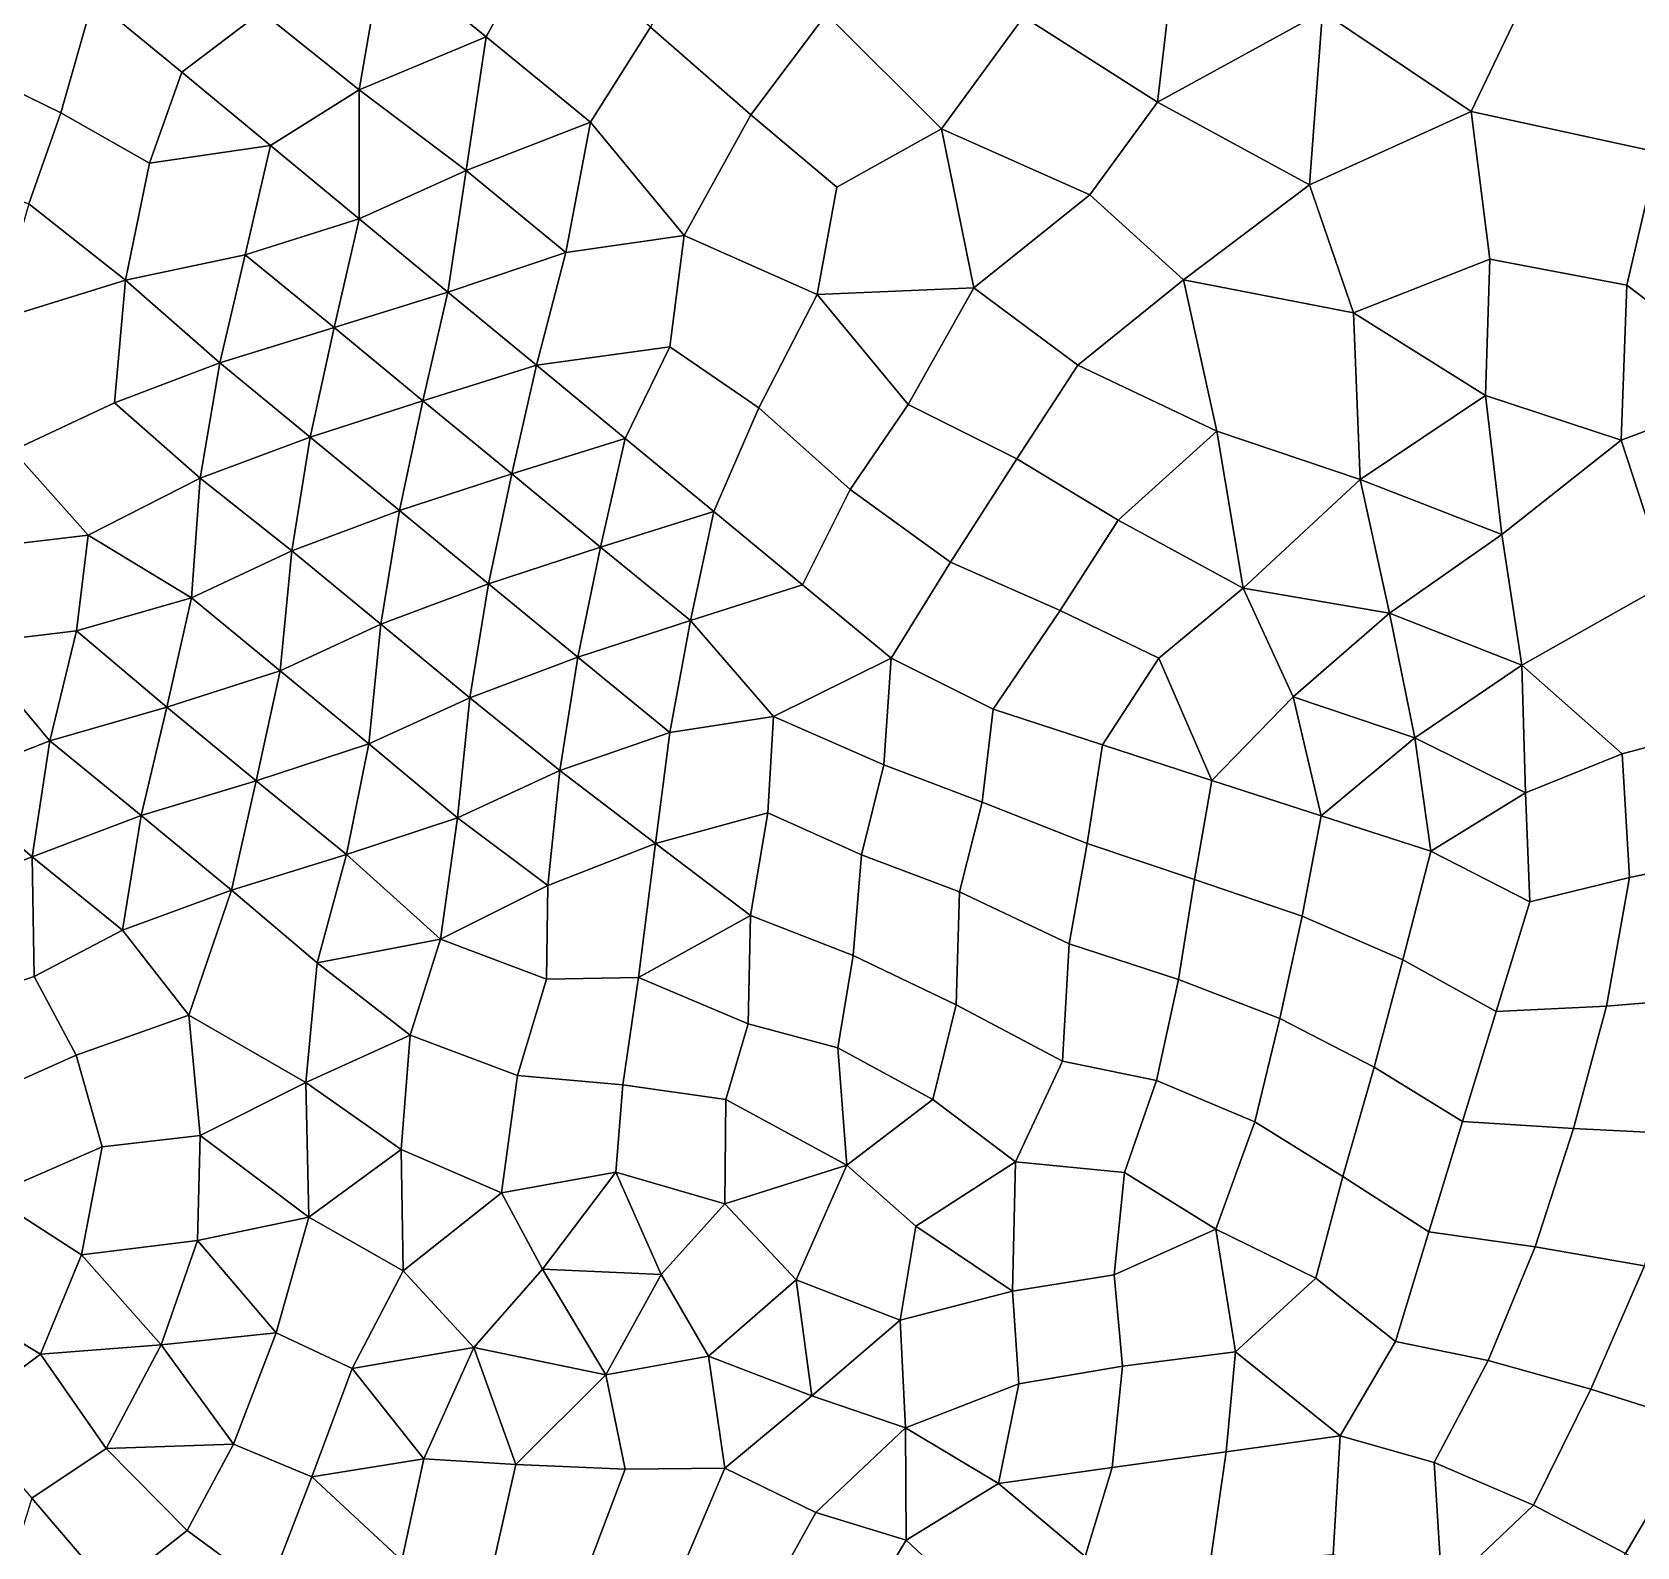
# Model space of a CAD drawing. Extents: x 391089 to 406232, y 6461839 to 6471033.
# Drawn here: x 402614.5 to 402670.4, y 6469663.7 to 6469716.5 of the extents above; entities that cross this region are included whole.
import ezdxf

# ---------------------------------------------------------------- set-up
doc = ezdxf.new("R2010")
doc.units = 0
doc.layers.add('MESH_ELEMS', color=18, linetype='CONTINUOUS')
doc.layers.add('MESH_NODES', color=18, linetype='CONTINUOUS')

msp = doc.modelspace()

# ---------------------------------------------------------------- linework, layer by layer
at = {"layer": 'MESH_ELEMS', "color": 178}
for points in [[(402632.268, 6469719.94, 1.115), (402628.305, 6469722.95, 1.099), (402626.725, 6469719.27, 1.154), (402630.326, 6469716.34, 1.158)], [(402667.417, 6469719.55, 1.252), (402661.732, 6469721.96, 1.209), (402659.459, 6469717.21, 1.238), (402664.643, 6469713.74, 1.27)], [(402642.178, 6469717.13, 1.235), (402638.085, 6469720.52, 1.146), (402636.045, 6469716.68, 1.171), (402639.546, 6469713.63, 1.241)], [(402642.178, 6469717.13, 1.235), (402646.191, 6469713.14, 1.341), (402649.042, 6469717.04, 1.293), (402644.699, 6469720.65, 1.223)], [(402636.045, 6469716.68, 1.171), (402632.268, 6469719.94, 1.115), (402630.326, 6469716.34, 1.158), (402633.953, 6469713.37, 1.181)], [(402654.446, 6469720.33, 1.242), (402649.042, 6469717.04, 1.293), (402653.715, 6469714.07, 1.284), (402654.446, 6469720.33, 1.242)], [(402653.715, 6469714.07, 1.284), (402659.459, 6469717.21, 1.238), (402654.446, 6469720.33, 1.242), (402653.715, 6469714.07, 1.284)], [(402619.719, 6469715.11, 1.216), (402622.494, 6469717.21, 1.198), (402619.4, 6469719.76, 1.184), (402616.63, 6469717.66, 1.172)], [(402671.146, 6469712.33, 1.282), (402673.548, 6469717.16, 1.249), (402667.417, 6469719.55, 1.252), (402664.643, 6469713.74, 1.27)], [(402612.129, 6469715.34, 1.125), (402615.507, 6469713.7, 1.214), (402616.63, 6469717.66, 1.172), (402613.013, 6469719.04, 1.148)], [(402626.725, 6469719.27, 1.154), (402622.494, 6469717.21, 1.198), (402625.894, 6469714.5, 1.224), (402626.725, 6469719.27, 1.154)], [(402626.725, 6469719.27, 1.154), (402625.894, 6469714.5, 1.224), (402630.326, 6469716.34, 1.158), (402626.725, 6469719.27, 1.154)], [(402619.719, 6469715.11, 1.216), (402616.63, 6469717.66, 1.172), (402615.507, 6469713.7, 1.214), (402618.592, 6469711.94, 1.297)], [(402622.809, 6469712.56, 1.269), (402625.894, 6469714.5, 1.224), (402622.494, 6469717.21, 1.198), (402619.719, 6469715.11, 1.216)], [(402642.541, 6469711.1, 1.287), (402646.191, 6469713.14, 1.341), (402642.178, 6469717.13, 1.235), (402639.546, 6469713.63, 1.241)], [(402653.715, 6469714.07, 1.284), (402659.005, 6469711.19, 1.253), (402659.459, 6469717.21, 1.238), (402653.715, 6469714.07, 1.284)], [(402659.459, 6469717.21, 1.238), (402659.005, 6469711.19, 1.253), (402664.643, 6469713.74, 1.27), (402659.459, 6469717.21, 1.238)], [(402633.953, 6469713.37, 1.181), (402637.219, 6469709.42, 1.232), (402639.546, 6469713.63, 1.241), (402636.045, 6469716.68, 1.171)], [(402651.354, 6469710.84, 1.297), (402653.715, 6469714.07, 1.284), (402649.042, 6469717.04, 1.293), (402646.191, 6469713.14, 1.341)], [(402630.326, 6469716.34, 1.158), (402625.894, 6469714.5, 1.224), (402629.628, 6469711.69, 1.222), (402630.326, 6469716.34, 1.158)], [(402630.326, 6469716.34, 1.158), (402629.628, 6469711.69, 1.222), (402633.953, 6469713.37, 1.181), (402630.326, 6469716.34, 1.158)], [(402615.507, 6469713.7, 1.214), (402612.129, 6469715.34, 1.125), (402611.171, 6469711.69, 1.119), (402614.385, 6469710.52, 1.237)], [(402619.719, 6469715.11, 1.216), (402618.592, 6469711.94, 1.297), (402622.809, 6469712.56, 1.269), (402619.719, 6469715.11, 1.216)], [(402625.894, 6469714.5, 1.224), (402622.809, 6469712.56, 1.269), (402625.898, 6469710, 1.267), (402625.894, 6469714.5, 1.224)], [(402625.894, 6469714.5, 1.224), (402625.898, 6469710, 1.267), (402629.628, 6469711.69, 1.222), (402625.894, 6469714.5, 1.224)], [(402614.385, 6469710.52, 1.237), (402617.753, 6469707.86, 1.384), (402618.592, 6469711.94, 1.297), (402615.507, 6469713.7, 1.214)], [(402654.611, 6469707.87, 1.257), (402659.005, 6469711.19, 1.253), (402653.715, 6469714.07, 1.284), (402651.354, 6469710.84, 1.297)], [(402659.005, 6469711.19, 1.253), (402660.544, 6469706.73, 1.225), (402665.287, 6469708.6, 1.246), (402664.643, 6469713.74, 1.27)], [(402665.287, 6469708.6, 1.246), (402670.06, 6469707.69, 1.285), (402671.146, 6469712.33, 1.282), (402664.643, 6469713.74, 1.27)], [(402633.103, 6469708.83, 1.214), (402633.953, 6469713.37, 1.181), (402629.628, 6469711.69, 1.222), (402633.103, 6469708.83, 1.214)], [(402633.953, 6469713.37, 1.181), (402633.103, 6469708.83, 1.214), (402637.219, 6469709.42, 1.232), (402633.953, 6469713.37, 1.181)], [(402637.219, 6469709.42, 1.232), (402641.851, 6469707.36, 1.246), (402642.541, 6469711.1, 1.287), (402639.546, 6469713.63, 1.241)], [(402647.307, 6469707.6, 1.264), (402646.191, 6469713.14, 1.341), (402642.541, 6469711.1, 1.287), (402641.851, 6469707.36, 1.246)], [(402651.354, 6469710.84, 1.297), (402646.191, 6469713.14, 1.341), (402647.307, 6469707.6, 1.264), (402651.354, 6469710.84, 1.297)], [(402621.931, 6469708.75, 1.31), (402622.809, 6469712.56, 1.269), (402618.592, 6469711.94, 1.297), (402617.753, 6469707.86, 1.384)], [(402622.809, 6469712.56, 1.269), (402621.931, 6469708.75, 1.31), (402625.898, 6469710, 1.267), (402622.809, 6469712.56, 1.269)], [(402676.573, 6469709.16, 1.285), (402671.146, 6469712.33, 1.282), (402670.06, 6469707.69, 1.285), (402674.77, 6469704.12, 1.319)], [(402628.988, 6469707.45, 1.255), (402629.628, 6469711.69, 1.222), (402625.898, 6469710, 1.267), (402628.988, 6469707.45, 1.255)], [(402629.628, 6469711.69, 1.222), (402628.988, 6469707.45, 1.255), (402633.103, 6469708.83, 1.214), (402629.628, 6469711.69, 1.222)], [(402660.544, 6469706.73, 1.225), (402659.005, 6469711.19, 1.253), (402654.611, 6469707.87, 1.257), (402660.544, 6469706.73, 1.225)], [(402613.213, 6469706.46, 1.172), (402617.753, 6469707.86, 1.384), (402614.385, 6469710.52, 1.237), (402613.213, 6469706.46, 1.172)], [(402650.936, 6469704.9, 1.22), (402654.611, 6469707.87, 1.257), (402651.354, 6469710.84, 1.297), (402647.307, 6469707.6, 1.264)], [(402625.028, 6469706.21, 1.286), (402625.898, 6469710, 1.267), (402621.931, 6469708.75, 1.31), (402625.028, 6469706.21, 1.286)], [(402625.898, 6469710, 1.267), (402625.028, 6469706.21, 1.286), (402628.988, 6469707.45, 1.255), (402625.898, 6469710, 1.267)], [(402636.725, 6469705.54, 1.214), (402637.219, 6469709.42, 1.232), (402633.103, 6469708.83, 1.214), (402632.077, 6469704.9, 1.237)], [(402641.851, 6469707.36, 1.246), (402637.219, 6469709.42, 1.232), (402636.725, 6469705.54, 1.214), (402639.816, 6469703.41, 1.209)], [(402621.931, 6469708.75, 1.31), (402617.753, 6469707.86, 1.384), (402621.044, 6469704.98, 1.242), (402621.931, 6469708.75, 1.31)], [(402621.044, 6469704.98, 1.242), (402625.028, 6469706.21, 1.286), (402621.931, 6469708.75, 1.31), (402621.044, 6469704.98, 1.242)], [(402632.077, 6469704.9, 1.237), (402633.103, 6469708.83, 1.214), (402628.988, 6469707.45, 1.255), (402632.077, 6469704.9, 1.237)], [(402660.544, 6469706.73, 1.225), (402665.142, 6469703.85, 1.209), (402665.287, 6469708.6, 1.246), (402660.544, 6469706.73, 1.225)], [(402670.06, 6469707.69, 1.285), (402665.287, 6469708.6, 1.246), (402665.142, 6469703.85, 1.209), (402669.869, 6469702.29, 1.255)], [(402617.374, 6469703.59, 1.056), (402617.753, 6469707.86, 1.384), (402613.213, 6469706.46, 1.172), (402613.833, 6469701.93, 1.074)], [(402617.753, 6469707.86, 1.384), (402617.374, 6469703.59, 1.056), (402621.044, 6469704.98, 1.242), (402617.753, 6469707.86, 1.384)], [(402641.851, 6469707.36, 1.246), (402645.019, 6469703.53, 1.203), (402647.307, 6469707.6, 1.264), (402641.851, 6469707.36, 1.246)], [(402647.307, 6469707.6, 1.264), (402645.019, 6469703.53, 1.203), (402648.811, 6469701.64, 1.171), (402650.936, 6469704.9, 1.22)], [(402650.936, 6469704.9, 1.22), (402655.783, 6469702.6, 1.248), (402654.611, 6469707.87, 1.257), (402650.936, 6469704.9, 1.22)], [(402655.783, 6469702.6, 1.248), (402660.771, 6469700.92, 1.229), (402660.544, 6469706.73, 1.225), (402654.611, 6469707.87, 1.257)], [(402670.06, 6469707.69, 1.285), (402669.869, 6469702.29, 1.255), (402674.77, 6469704.12, 1.319), (402670.06, 6469707.69, 1.285)], [(402628.988, 6469707.45, 1.255), (402625.028, 6469706.21, 1.286), (402628.119, 6469703.66, 1.278), (402628.988, 6469707.45, 1.255)], [(402628.988, 6469707.45, 1.255), (402628.119, 6469703.66, 1.278), (402632.077, 6469704.9, 1.237), (402628.988, 6469707.45, 1.255)], [(402639.816, 6469703.41, 1.209), (402643.009, 6469700.57, 1.169), (402645.019, 6469703.53, 1.203), (402641.851, 6469707.36, 1.246)], [(402660.544, 6469706.73, 1.225), (402660.771, 6469700.92, 1.229), (402665.142, 6469703.85, 1.209), (402660.544, 6469706.73, 1.225)], [(402624.193, 6469702.39, 1.282), (402625.028, 6469706.21, 1.286), (402621.044, 6469704.98, 1.242), (402624.193, 6469702.39, 1.282)], [(402628.119, 6469703.66, 1.278), (402625.028, 6469706.21, 1.286), (402624.193, 6469702.39, 1.282), (402628.119, 6469703.66, 1.278)], [(402635.167, 6469702.35, 1.217), (402636.725, 6469705.54, 1.214), (402632.077, 6469704.9, 1.237), (402635.167, 6469702.35, 1.217)], [(402635.167, 6469702.35, 1.217), (402638.256, 6469699.8, 1.19), (402639.816, 6469703.41, 1.209), (402636.725, 6469705.54, 1.214)], [(402620.358, 6469700.96, 0.979), (402621.044, 6469704.98, 1.242), (402617.374, 6469703.59, 1.056), (402620.358, 6469700.96, 0.979)], [(402624.193, 6469702.39, 1.282), (402621.044, 6469704.98, 1.242), (402620.358, 6469700.96, 0.979), (402624.193, 6469702.39, 1.282)], [(402632.077, 6469704.9, 1.237), (402628.119, 6469703.66, 1.278), (402631.212, 6469701.11, 1.264), (402632.077, 6469704.9, 1.237)], [(402635.167, 6469702.35, 1.217), (402632.077, 6469704.9, 1.237), (402631.212, 6469701.11, 1.264), (402635.167, 6469702.35, 1.217)], [(402652.341, 6469699.5, 1.204), (402655.783, 6469702.6, 1.248), (402650.936, 6469704.9, 1.22), (402648.811, 6469701.64, 1.171)], [(402624.193, 6469702.39, 1.282), (402627.304, 6469699.84, 1.297), (402628.119, 6469703.66, 1.278), (402624.193, 6469702.39, 1.282)], [(402627.304, 6469699.84, 1.297), (402631.212, 6469701.11, 1.264), (402628.119, 6469703.66, 1.278), (402627.304, 6469699.84, 1.297)], [(402665.142, 6469703.85, 1.209), (402660.771, 6469700.92, 1.229), (402665.708, 6469699, 1.202), (402665.142, 6469703.85, 1.209)], [(402665.708, 6469699, 1.202), (402669.869, 6469702.29, 1.255), (402665.142, 6469703.85, 1.209), (402665.708, 6469699, 1.202)], [(402675.753, 6469698.13, 1.332), (402674.77, 6469704.12, 1.319), (402669.869, 6469702.29, 1.255), (402671.495, 6469697.32, 1.271)], [(402616.454, 6469698.98, 1.051), (402620.358, 6469700.96, 0.979), (402617.374, 6469703.59, 1.056), (402613.833, 6469701.93, 1.074)], [(402643.009, 6469700.57, 1.169), (402639.816, 6469703.41, 1.209), (402638.256, 6469699.8, 1.19), (402641.346, 6469697.24, 1.156)], [(402643.009, 6469700.57, 1.169), (402646.501, 6469698.04, 1.137), (402648.811, 6469701.64, 1.171), (402645.019, 6469703.53, 1.203)], [(402652.341, 6469699.5, 1.204), (402656.692, 6469697.13, 1.244), (402655.783, 6469702.6, 1.248), (402652.341, 6469699.5, 1.204)], [(402660.771, 6469700.92, 1.229), (402655.783, 6469702.6, 1.248), (402656.692, 6469697.13, 1.244), (402660.771, 6469700.92, 1.229)], [(402623.547, 6469698.43, 1.13), (402624.193, 6469702.39, 1.282), (402620.358, 6469700.96, 0.979), (402623.547, 6469698.43, 1.13)], [(402624.193, 6469702.39, 1.282), (402623.547, 6469698.43, 1.13), (402627.304, 6469699.84, 1.297), (402624.193, 6469702.39, 1.282)], [(402631.212, 6469701.11, 1.264), (402634.303, 6469698.56, 1.246), (402635.167, 6469702.35, 1.217), (402631.212, 6469701.11, 1.264)], [(402635.167, 6469702.35, 1.217), (402634.303, 6469698.56, 1.246), (402638.256, 6469699.8, 1.19), (402635.167, 6469702.35, 1.217)], [(402671.495, 6469697.32, 1.271), (402669.869, 6469702.29, 1.255), (402665.708, 6469699, 1.202), (402666.403, 6469694.44, 1.213)], [(402613.833, 6469701.93, 1.074), (402612.63, 6469698.52, 1.072), (402616.454, 6469698.98, 1.051), (402613.833, 6469701.93, 1.074)], [(402648.811, 6469701.64, 1.171), (402646.501, 6469698.04, 1.137), (402650.315, 6469696.35, 1.166), (402652.341, 6469699.5, 1.204)], [(402620.358, 6469700.96, 0.979), (402616.454, 6469698.98, 1.051), (402620.055, 6469696.79, 1.042), (402620.358, 6469700.96, 0.979)], [(402620.055, 6469696.79, 1.042), (402623.547, 6469698.43, 1.13), (402620.358, 6469700.96, 0.979), (402620.055, 6469696.79, 1.042)], [(402631.212, 6469701.11, 1.264), (402627.304, 6469699.84, 1.297), (402630.401, 6469697.28, 1.309), (402631.212, 6469701.11, 1.264)], [(402630.401, 6469697.28, 1.309), (402634.303, 6469698.56, 1.246), (402631.212, 6469701.11, 1.264), (402630.401, 6469697.28, 1.309)], [(402661.796, 6469696.26, 1.217), (402660.771, 6469700.92, 1.229), (402656.692, 6469697.13, 1.244), (402661.796, 6469696.26, 1.217)], [(402661.796, 6469696.26, 1.217), (402665.708, 6469699, 1.202), (402660.771, 6469700.92, 1.229), (402661.796, 6469696.26, 1.217)], [(402646.501, 6469698.04, 1.137), (402643.009, 6469700.57, 1.169), (402641.346, 6469697.24, 1.156), (402644.435, 6469694.69, 1.128)], [(402627.304, 6469699.84, 1.297), (402623.547, 6469698.43, 1.13), (402626.649, 6469695.87, 1.226), (402627.304, 6469699.84, 1.297)], [(402627.304, 6469699.84, 1.297), (402626.649, 6469695.87, 1.226), (402630.401, 6469697.28, 1.309), (402627.304, 6469699.84, 1.297)], [(402637.443, 6469696, 1.192), (402638.256, 6469699.8, 1.19), (402634.303, 6469698.56, 1.246), (402637.443, 6469696, 1.192)], [(402638.256, 6469699.8, 1.19), (402637.443, 6469696, 1.192), (402641.346, 6469697.24, 1.156), (402638.256, 6469699.8, 1.19)], [(402653.759, 6469694.69, 1.189), (402656.692, 6469697.13, 1.244), (402652.341, 6469699.5, 1.204), (402650.315, 6469696.35, 1.166)], [(402616.045, 6469695.64, 1.073), (402616.454, 6469698.98, 1.051), (402612.63, 6469698.52, 1.072), (402612.284, 6469695.19, 1.074)], [(402620.055, 6469696.79, 1.042), (402616.454, 6469698.98, 1.051), (402616.045, 6469695.64, 1.073), (402620.055, 6469696.79, 1.042)], [(402665.708, 6469699, 1.202), (402661.796, 6469696.26, 1.217), (402666.403, 6469694.44, 1.213), (402665.708, 6469699, 1.202)], [(402623.145, 6469694.25, 1.038), (402623.547, 6469698.43, 1.13), (402620.055, 6469696.79, 1.042), (402623.145, 6469694.25, 1.038)], [(402626.649, 6469695.87, 1.226), (402623.547, 6469698.43, 1.13), (402623.145, 6469694.25, 1.038), (402626.649, 6469695.87, 1.226)], [(402634.303, 6469698.56, 1.246), (402630.401, 6469697.28, 1.309), (402633.514, 6469694.72, 1.241), (402634.303, 6469698.56, 1.246)], [(402633.514, 6469694.72, 1.241), (402637.443, 6469696, 1.192), (402634.303, 6469698.56, 1.246), (402633.514, 6469694.72, 1.241)], [(402647.985, 6469692.91, 1.132), (402650.315, 6469696.35, 1.166), (402646.501, 6469698.04, 1.137), (402644.435, 6469694.69, 1.128)], [(402630.401, 6469697.28, 1.309), (402626.649, 6469695.87, 1.226), (402629.752, 6469693.31, 1.252), (402630.401, 6469697.28, 1.309)], [(402630.401, 6469697.28, 1.309), (402629.752, 6469693.31, 1.252), (402633.514, 6469694.72, 1.241), (402630.401, 6469697.28, 1.309)], [(402640.332, 6469692.66, 1.132), (402644.435, 6469694.69, 1.128), (402641.346, 6469697.24, 1.156), (402637.443, 6469696, 1.192)], [(402658.439, 6469693.34, 1.21), (402656.692, 6469697.13, 1.244), (402653.759, 6469694.69, 1.189), (402655.607, 6469690.43, 1.179)], [(402658.439, 6469693.34, 1.21), (402661.796, 6469696.26, 1.217), (402656.692, 6469697.13, 1.244), (402658.439, 6469693.34, 1.21)], [(402671.495, 6469697.32, 1.271), (402666.403, 6469694.44, 1.213), (402669.902, 6469691.36, 1.227), (402673.897, 6469692.42, 1.288)], [(402620.055, 6469696.79, 1.042), (402616.045, 6469695.64, 1.073), (402619.197, 6469692.98, 1.09), (402620.055, 6469696.79, 1.042)], [(402623.145, 6469694.25, 1.038), (402620.055, 6469696.79, 1.042), (402619.197, 6469692.98, 1.09), (402623.145, 6469694.25, 1.038)], [(402626.239, 6469691.7, 1.073), (402626.649, 6469695.87, 1.226), (402623.145, 6469694.25, 1.038), (402626.239, 6469691.7, 1.073)], [(402626.649, 6469695.87, 1.226), (402626.239, 6469691.7, 1.073), (402629.752, 6469693.31, 1.252), (402626.649, 6469695.87, 1.226)], [(402636.719, 6469692.1, 1.165), (402637.443, 6469696, 1.192), (402633.514, 6469694.72, 1.241), (402636.719, 6469692.1, 1.165)], [(402640.332, 6469692.66, 1.132), (402637.443, 6469696, 1.192), (402636.719, 6469692.1, 1.165), (402640.332, 6469692.66, 1.132)], [(402651.796, 6469691.67, 1.151), (402653.759, 6469694.69, 1.189), (402650.315, 6469696.35, 1.166), (402647.985, 6469692.91, 1.132)], [(402661.796, 6469696.26, 1.217), (402658.439, 6469693.34, 1.21), (402662.681, 6469691.91, 1.18), (402661.796, 6469696.26, 1.217)], [(402662.681, 6469691.91, 1.18), (402666.403, 6469694.44, 1.213), (402661.796, 6469696.26, 1.217), (402662.681, 6469691.91, 1.18)], [(402612.284, 6469695.19, 1.074), (402615.122, 6469691.81, 1.126), (402616.045, 6469695.64, 1.073), (402612.284, 6469695.19, 1.074)], [(402616.045, 6469695.64, 1.073), (402615.122, 6469691.81, 1.126), (402619.197, 6469692.98, 1.09), (402616.045, 6469695.64, 1.073)], [(402612.284, 6469695.19, 1.074), (402608.241, 6469692.75, 1.1), (402611.434, 6469690.37, 1.122), (402615.122, 6469691.81, 1.126)], [(402632.885, 6469690.78, 1.138), (402633.514, 6469694.72, 1.241), (402629.752, 6469693.31, 1.252), (402632.885, 6469690.78, 1.138)], [(402636.719, 6469692.1, 1.165), (402633.514, 6469694.72, 1.241), (402632.885, 6469690.78, 1.138), (402636.719, 6469692.1, 1.165)], [(402644.435, 6469694.69, 1.128), (402640.332, 6469692.66, 1.132), (402644.171, 6469690.97, 1.11), (402644.435, 6469694.69, 1.128)], [(402647.985, 6469692.91, 1.132), (402644.435, 6469694.69, 1.128), (402644.171, 6469690.97, 1.11), (402647.601, 6469689.67, 1.115)], [(402651.796, 6469691.67, 1.151), (402655.607, 6469690.43, 1.179), (402653.759, 6469694.69, 1.189), (402651.796, 6469691.67, 1.151)], [(402623.145, 6469694.25, 1.038), (402619.197, 6469692.98, 1.09), (402622.307, 6469690.42, 1.064), (402623.145, 6469694.25, 1.038)], [(402626.239, 6469691.7, 1.073), (402623.145, 6469694.25, 1.038), (402622.307, 6469690.42, 1.064), (402626.239, 6469691.7, 1.073)], [(402666.403, 6469694.44, 1.213), (402662.681, 6469691.91, 1.18), (402666.53, 6469690, 1.183), (402666.403, 6469694.44, 1.213)], [(402666.403, 6469694.44, 1.213), (402666.53, 6469690, 1.183), (402669.902, 6469691.36, 1.227), (402666.403, 6469694.44, 1.213)], [(402629.752, 6469693.31, 1.252), (402626.239, 6469691.7, 1.073), (402629.319, 6469689.13, 1.084), (402629.752, 6469693.31, 1.252)], [(402632.885, 6469690.78, 1.138), (402629.752, 6469693.31, 1.252), (402629.319, 6469689.13, 1.084), (402632.885, 6469690.78, 1.138)], [(402659.418, 6469689.19, 1.161), (402658.439, 6469693.34, 1.21), (402655.607, 6469690.43, 1.179), (402659.418, 6469689.19, 1.161)], [(402658.439, 6469693.34, 1.21), (402659.418, 6469689.19, 1.161), (402662.681, 6469691.91, 1.18), (402658.439, 6469693.34, 1.21)], [(402619.197, 6469692.98, 1.09), (402615.122, 6469691.81, 1.126), (402618.307, 6469689.21, 1.142), (402619.197, 6469692.98, 1.09)], [(402622.307, 6469690.42, 1.064), (402619.197, 6469692.98, 1.09), (402618.307, 6469689.21, 1.142), (402622.307, 6469690.42, 1.064)], [(402636.719, 6469692.1, 1.165), (402636.22, 6469688.23, 1.08), (402640.137, 6469689.3, 1.087), (402640.332, 6469692.66, 1.132)], [(402640.137, 6469689.3, 1.087), (402643.397, 6469687.84, 1.073), (402644.171, 6469690.97, 1.11), (402640.332, 6469692.66, 1.132)], [(402651.796, 6469691.67, 1.151), (402647.985, 6469692.91, 1.132), (402647.601, 6469689.67, 1.115), (402651.265, 6469688.23, 1.132)], [(402636.22, 6469688.23, 1.08), (402636.719, 6469692.1, 1.165), (402632.885, 6469690.78, 1.138), (402636.22, 6469688.23, 1.08)], [(402662.681, 6469691.91, 1.18), (402659.418, 6469689.19, 1.161), (402663.229, 6469687.96, 1.142), (402662.681, 6469691.91, 1.18)], [(402663.229, 6469687.96, 1.142), (402666.53, 6469690, 1.183), (402662.681, 6469691.91, 1.18), (402663.229, 6469687.96, 1.142)], [(402673.979, 6469687.84, 1.253), (402673.897, 6469692.42, 1.288), (402669.902, 6469691.36, 1.227), (402670.153, 6469687.04, 1.202)], [(402615.122, 6469691.81, 1.126), (402611.434, 6469690.37, 1.122), (402614.506, 6469687.77, 1.165), (402615.122, 6469691.81, 1.126)], [(402614.506, 6469687.77, 1.165), (402618.307, 6469689.21, 1.142), (402615.122, 6469691.81, 1.126), (402614.506, 6469687.77, 1.165)], [(402622.307, 6469690.42, 1.064), (402625.457, 6469687.85, 1.03), (402626.239, 6469691.7, 1.073), (402622.307, 6469690.42, 1.064)], [(402626.239, 6469691.7, 1.073), (402625.457, 6469687.85, 1.03), (402629.319, 6469689.13, 1.084), (402626.239, 6469691.7, 1.073)], [(402655.607, 6469690.43, 1.179), (402651.796, 6469691.67, 1.151), (402651.265, 6469688.23, 1.132), (402655.001, 6469686.98, 1.133)], [(402670.153, 6469687.04, 1.202), (402669.902, 6469691.36, 1.227), (402666.53, 6469690, 1.183), (402666.681, 6469686.2, 1.151)], [(402632.885, 6469690.78, 1.138), (402629.319, 6469689.13, 1.084), (402632.474, 6469686.77, 1.017), (402632.885, 6469690.78, 1.138)], [(402632.474, 6469686.77, 1.017), (402636.22, 6469688.23, 1.08), (402632.885, 6469690.78, 1.138), (402632.474, 6469686.77, 1.017)], [(402647.601, 6469689.67, 1.115), (402644.171, 6469690.97, 1.11), (402643.397, 6469687.84, 1.073), (402646.81, 6469686.55, 1.081)], [(402610.675, 6469686.33, 1.138), (402614.506, 6469687.77, 1.165), (402611.434, 6469690.37, 1.122), (402610.675, 6469686.33, 1.138)], [(402618.307, 6469689.21, 1.142), (402621.451, 6469686.6, 1.1), (402622.307, 6469690.42, 1.064), (402618.307, 6469689.21, 1.142)], [(402622.307, 6469690.42, 1.064), (402621.451, 6469686.6, 1.1), (402625.457, 6469687.85, 1.03), (402622.307, 6469690.42, 1.064)], [(402659.418, 6469689.19, 1.161), (402655.607, 6469690.43, 1.179), (402655.001, 6469686.98, 1.133), (402658.75, 6469685.7, 1.12)], [(402646.81, 6469686.55, 1.081), (402650.638, 6469684.73, 1.087), (402651.265, 6469688.23, 1.132), (402647.601, 6469689.67, 1.115)], [(402666.681, 6469686.2, 1.151), (402666.53, 6469690, 1.183), (402663.229, 6469687.96, 1.142), (402666.681, 6469686.2, 1.151)], [(402618.307, 6469689.21, 1.142), (402614.506, 6469687.77, 1.165), (402617.654, 6469685.21, 1.181), (402618.307, 6469689.21, 1.142)], [(402617.654, 6469685.21, 1.181), (402621.451, 6469686.6, 1.1), (402618.307, 6469689.21, 1.142), (402617.654, 6469685.21, 1.181)], [(402629.319, 6469689.13, 1.084), (402625.457, 6469687.85, 1.03), (402628.729, 6469684.9, 0.979), (402629.319, 6469689.13, 1.084)], [(402628.729, 6469684.9, 0.979), (402632.474, 6469686.77, 1.017), (402629.319, 6469689.13, 1.084), (402628.729, 6469684.9, 0.979)], [(402640.137, 6469689.3, 1.087), (402636.22, 6469688.23, 1.08), (402639.532, 6469685.72, 1.019), (402640.137, 6469689.3, 1.087)], [(402643.397, 6469687.84, 1.073), (402640.137, 6469689.3, 1.087), (402639.532, 6469685.72, 1.019), (402643.112, 6469684.33, 1.039)], [(402663.229, 6469687.96, 1.142), (402659.418, 6469689.19, 1.161), (402658.75, 6469685.7, 1.12), (402662.259, 6469684.18, 1.1)], [(402635.625, 6469683.56, 0.961), (402636.22, 6469688.23, 1.08), (402632.474, 6469686.77, 1.017), (402632.419, 6469683.5, 0.941)], [(402635.625, 6469683.56, 0.961), (402639.532, 6469685.72, 1.019), (402636.22, 6469688.23, 1.08), (402635.625, 6469683.56, 0.961)], [(402655.001, 6469686.98, 1.133), (402651.265, 6469688.23, 1.132), (402650.638, 6469684.73, 1.087), (402654.448, 6469683.49, 1.1)], [(402614.574, 6469683.6, 1.152), (402614.506, 6469687.77, 1.165), (402610.675, 6469686.33, 1.138), (402610.675, 6469682.32, 1.129)], [(402614.574, 6469683.6, 1.152), (402617.654, 6469685.21, 1.181), (402614.506, 6469687.77, 1.165), (402614.574, 6469683.6, 1.152)], [(402625.457, 6469687.85, 1.03), (402621.451, 6469686.6, 1.1), (402624.438, 6469684.07, 1.035), (402625.457, 6469687.85, 1.03)], [(402624.438, 6469684.07, 1.035), (402628.729, 6469684.9, 0.979), (402625.457, 6469687.85, 1.03), (402624.438, 6469684.07, 1.035)], [(402646.81, 6469686.55, 1.081), (402643.397, 6469687.84, 1.073), (402643.112, 6469684.33, 1.039), (402646.7, 6469682.61, 1.042)], [(402666.681, 6469686.2, 1.151), (402663.229, 6469687.96, 1.142), (402662.259, 6469684.18, 1.1), (402665.51, 6469682.37, 1.089)], [(402673.25, 6469682.89, 1.207), (402673.979, 6469687.84, 1.253), (402670.153, 6469687.04, 1.202), (402669.348, 6469682.56, 1.156)], [(402658.75, 6469685.7, 1.12), (402655.001, 6469686.98, 1.133), (402654.448, 6469683.49, 1.1), (402657.977, 6469682.13, 1.095)], [(402669.348, 6469682.56, 1.156), (402670.153, 6469687.04, 1.202), (402666.681, 6469686.2, 1.151), (402665.51, 6469682.37, 1.089)], [(402621.451, 6469686.6, 1.1), (402617.654, 6469685.21, 1.181), (402619.967, 6469682.25, 1.139), (402621.451, 6469686.6, 1.1)], [(402619.967, 6469682.25, 1.139), (402624.036, 6469679.9, 1.045), (402624.438, 6469684.07, 1.035), (402621.451, 6469686.6, 1.1)], [(402628.729, 6469684.9, 0.979), (402632.419, 6469683.5, 0.941), (402632.474, 6469686.77, 1.017), (402628.729, 6469684.9, 0.979)], [(402650.638, 6469684.73, 1.087), (402646.81, 6469686.55, 1.081), (402646.7, 6469682.61, 1.042), (402650.396, 6469680.64, 1.065)], [(402616.034, 6469680.85, 1.128), (402619.967, 6469682.25, 1.139), (402617.654, 6469685.21, 1.181), (402614.574, 6469683.6, 1.152)], [(402639.532, 6469685.72, 1.019), (402635.625, 6469683.56, 0.961), (402639.452, 6469681.94, 0.968), (402639.532, 6469685.72, 1.019)], [(402643.112, 6469684.33, 1.039), (402639.532, 6469685.72, 1.019), (402639.452, 6469681.94, 0.968), (402642.571, 6469681.11, 0.997)], [(402662.259, 6469684.18, 1.1), (402658.75, 6469685.7, 1.12), (402657.977, 6469682.13, 1.095), (402661.263, 6469680.43, 1.069)], [(402624.438, 6469684.07, 1.035), (402627.677, 6469681.55, 0.974), (402628.729, 6469684.9, 0.979), (402624.438, 6469684.07, 1.035)], [(402627.677, 6469681.55, 0.974), (402631.417, 6469680.15, 0.892), (402632.419, 6469683.5, 0.941), (402628.729, 6469684.9, 0.979)], [(402650.396, 6469680.64, 1.065), (402653.676, 6469679.97, 1.078), (402654.448, 6469683.49, 1.1), (402650.638, 6469684.73, 1.087)], [(402627.677, 6469681.55, 0.974), (402624.438, 6469684.07, 1.035), (402624.036, 6469679.9, 1.045), (402627.677, 6469681.55, 0.974)], [(402646.7, 6469682.61, 1.042), (402643.112, 6469684.33, 1.039), (402642.571, 6469681.11, 0.997), (402645.883, 6469679.31, 1.016)], [(402661.263, 6469680.43, 1.069), (402664.339, 6469678.54, 1.087), (402665.51, 6469682.37, 1.089), (402662.259, 6469684.18, 1.1)], [(402612.727, 6469679.38, 1.112), (402616.034, 6469680.85, 1.128), (402614.574, 6469683.6, 1.152), (402610.675, 6469682.32, 1.129)], [(402632.419, 6469683.5, 0.941), (402631.417, 6469680.15, 0.892), (402635.079, 6469679.82, 0.918), (402635.625, 6469683.56, 0.961)], [(402639.452, 6469681.94, 0.968), (402635.625, 6469683.56, 0.961), (402635.079, 6469679.82, 0.918), (402638.677, 6469679.31, 0.944)], [(402657.977, 6469682.13, 1.095), (402654.448, 6469683.49, 1.1), (402653.676, 6469679.97, 1.078), (402657.106, 6469678.53, 1.081)], [(402645.883, 6469679.31, 1.016), (402648.766, 6469677.14, 1.039), (402650.396, 6469680.64, 1.065), (402646.7, 6469682.61, 1.042)], [(402668.203, 6469678.3, 1.137), (402669.348, 6469682.56, 1.156), (402665.51, 6469682.37, 1.089), (402664.339, 6469678.54, 1.087)], [(402669.348, 6469682.56, 1.156), (402668.203, 6469678.3, 1.137), (402672.144, 6469678.1, 1.183), (402673.25, 6469682.89, 1.207)], [(402616.034, 6469680.85, 1.128), (402616.947, 6469677.66, 1.096), (402620.36, 6469678.05, 1.099), (402619.967, 6469682.25, 1.139)], [(402624.036, 6469679.9, 1.045), (402619.967, 6469682.25, 1.139), (402620.36, 6469678.05, 1.099), (402624.036, 6469679.9, 1.045)], [(402638.677, 6469679.31, 0.944), (402642.883, 6469677.02, 0.966), (402642.571, 6469681.11, 0.997), (402639.452, 6469681.94, 0.968)], [(402661.263, 6469680.43, 1.069), (402657.977, 6469682.13, 1.095), (402657.106, 6469678.53, 1.081), (402660.17, 6469676.63, 1.081)], [(402627.359, 6469677.56, 0.99), (402627.677, 6469681.55, 0.974), (402624.036, 6469679.9, 1.045), (402627.359, 6469677.56, 0.99)], [(402631.417, 6469680.15, 0.892), (402627.677, 6469681.55, 0.974), (402627.359, 6469677.56, 0.99), (402630.851, 6469676.05, 0.954)], [(402616.947, 6469677.66, 1.096), (402616.034, 6469680.85, 1.128), (402612.727, 6469679.38, 1.112), (402613.034, 6469675.95, 1.074)], [(402642.571, 6469681.11, 0.997), (402642.883, 6469677.02, 0.966), (402645.883, 6469679.31, 1.016), (402642.571, 6469681.11, 0.997)], [(402652.559, 6469676.76, 1.07), (402653.676, 6469679.97, 1.078), (402650.396, 6469680.64, 1.065), (402648.766, 6469677.14, 1.039)], [(402664.339, 6469678.54, 1.087), (402661.263, 6469680.43, 1.069), (402660.17, 6469676.63, 1.081), (402663.168, 6469674.7, 1.109)], [(402624.14, 6469675.21, 1.059), (402624.036, 6469679.9, 1.045), (402620.36, 6469678.05, 1.099), (402624.14, 6469675.21, 1.059)], [(402624.14, 6469675.21, 1.059), (402627.359, 6469677.56, 0.99), (402624.036, 6469679.9, 1.045), (402624.14, 6469675.21, 1.059)], [(402634.839, 6469676.78, 0.924), (402635.079, 6469679.82, 0.918), (402631.417, 6469680.15, 0.892), (402630.851, 6469676.05, 0.954)], [(402638.677, 6469679.31, 0.944), (402635.079, 6469679.82, 0.918), (402634.839, 6469676.78, 0.924), (402638.636, 6469675.67, 0.935)], [(402657.106, 6469678.53, 1.081), (402653.676, 6469679.97, 1.078), (402652.559, 6469676.76, 1.07), (402655.743, 6469674.79, 1.086)], [(402642.883, 6469677.02, 0.966), (402638.677, 6469679.31, 0.944), (402638.636, 6469675.67, 0.935), (402642.883, 6469677.02, 0.966)], [(402645.883, 6469679.31, 1.016), (402642.883, 6469677.02, 0.966), (402645.286, 6469674.89, 0.999), (402648.766, 6469677.14, 1.039)], [(402655.743, 6469674.79, 1.086), (402659.229, 6469673.08, 1.098), (402660.17, 6469676.63, 1.081), (402657.106, 6469678.53, 1.081)], [(402666.864, 6469674.17, 1.131), (402668.203, 6469678.3, 1.137), (402664.339, 6469678.54, 1.087), (402663.168, 6469674.7, 1.109)], [(402616.947, 6469677.66, 1.096), (402616.228, 6469673.9, 1.064), (402620.262, 6469674.39, 1.084), (402620.36, 6469678.05, 1.099)], [(402620.262, 6469674.39, 1.084), (402624.14, 6469675.21, 1.059), (402620.36, 6469678.05, 1.099), (402620.262, 6469674.39, 1.084)], [(402670.673, 6469673.51, 1.177), (402672.144, 6469678.1, 1.183), (402668.203, 6469678.3, 1.137), (402666.864, 6469674.17, 1.131)], [(402616.947, 6469677.66, 1.096), (402613.034, 6469675.95, 1.074), (402616.228, 6469673.9, 1.064), (402616.947, 6469677.66, 1.096)], [(402627.434, 6469673.34, 1.013), (402627.359, 6469677.56, 0.99), (402624.14, 6469675.21, 1.059), (402627.434, 6469673.34, 1.013)], [(402627.359, 6469677.56, 0.99), (402627.434, 6469673.34, 1.013), (402630.851, 6469676.05, 0.954), (402627.359, 6469677.56, 0.99)], [(402642.883, 6469677.02, 0.966), (402638.636, 6469675.67, 0.935), (402641.123, 6469673.02, 0.939), (402642.883, 6469677.02, 0.966)], [(402641.123, 6469673.02, 0.939), (402644.741, 6469671.62, 0.985), (402645.286, 6469674.89, 0.999), (402642.883, 6469677.02, 0.966)], [(402648.656, 6469672.63, 1.049), (402648.766, 6469677.14, 1.039), (402645.286, 6469674.89, 0.999), (402648.656, 6469672.63, 1.049)], [(402648.766, 6469677.14, 1.039), (402648.656, 6469672.63, 1.049), (402652.197, 6469673.2, 1.076), (402652.559, 6469676.76, 1.07)], [(402632.283, 6469673.39, 0.95), (402634.839, 6469676.78, 0.924), (402630.851, 6469676.05, 0.954), (402632.283, 6469673.39, 0.95)], [(402636.415, 6469673.21, 0.933), (402634.839, 6469676.78, 0.924), (402632.283, 6469673.39, 0.95), (402636.415, 6469673.21, 0.933)], [(402638.636, 6469675.67, 0.935), (402634.839, 6469676.78, 0.924), (402636.415, 6469673.21, 0.933), (402638.636, 6469675.67, 0.935)], [(402652.559, 6469676.76, 1.07), (402652.197, 6469673.2, 1.076), (402655.743, 6469674.79, 1.086), (402652.559, 6469676.76, 1.07)], [(402659.229, 6469673.08, 1.098), (402661.997, 6469670.87, 1.125), (402663.168, 6469674.7, 1.109), (402660.17, 6469676.63, 1.081)], [(402611.254, 6469672.58, 1.047), (402614.792, 6469670.43, 1.036), (402616.228, 6469673.9, 1.064), (402613.034, 6469675.95, 1.074)], [(402627.434, 6469673.34, 1.013), (402629.887, 6469670.67, 1.002), (402632.283, 6469673.39, 0.95), (402630.851, 6469676.05, 0.954)], [(402624.14, 6469675.21, 1.059), (402620.262, 6469674.39, 1.084), (402623.007, 6469671.18, 1.078), (402624.14, 6469675.21, 1.059)], [(402627.434, 6469673.34, 1.013), (402624.14, 6469675.21, 1.059), (402623.007, 6469671.18, 1.078), (402625.657, 6469669.93, 1.061)], [(402636.415, 6469673.21, 0.933), (402638.069, 6469670.36, 0.932), (402641.123, 6469673.02, 0.939), (402638.636, 6469675.67, 0.935)], [(402648.656, 6469672.63, 1.049), (402645.286, 6469674.89, 0.999), (402644.741, 6469671.62, 0.985), (402648.656, 6469672.63, 1.049)], [(402656.427, 6469670.51, 1.11), (402655.743, 6469674.79, 1.086), (402652.197, 6469673.2, 1.076), (402652.488, 6469670.02, 1.121)], [(402659.229, 6469673.08, 1.098), (402655.743, 6469674.79, 1.086), (402656.427, 6469670.51, 1.11), (402659.229, 6469673.08, 1.098)], [(402663.168, 6469674.7, 1.109), (402661.997, 6469670.87, 1.125), (402665.228, 6469670.21, 1.146), (402666.864, 6469674.17, 1.131)], [(402618.997, 6469670.76, 1.081), (402620.262, 6469674.39, 1.084), (402616.228, 6469673.9, 1.064), (402618.997, 6469670.76, 1.081)], [(402623.007, 6469671.18, 1.078), (402620.262, 6469674.39, 1.084), (402618.997, 6469670.76, 1.081), (402623.007, 6469671.18, 1.078)], [(402668.811, 6469669.21, 1.179), (402670.673, 6469673.51, 1.177), (402666.864, 6469674.17, 1.131), (402665.228, 6469670.21, 1.146)], [(402618.997, 6469670.76, 1.081), (402616.228, 6469673.9, 1.064), (402614.792, 6469670.43, 1.036), (402618.997, 6469670.76, 1.081)], [(402672.663, 6469667.99, 1.222), (402674.744, 6469672.83, 1.22), (402670.673, 6469673.51, 1.177), (402668.811, 6469669.21, 1.179)], [(402627.434, 6469673.34, 1.013), (402625.657, 6469669.93, 1.061), (402629.887, 6469670.67, 1.002), (402627.434, 6469673.34, 1.013)], [(402632.283, 6469673.39, 0.95), (402629.887, 6469670.67, 1.002), (402634.491, 6469669.71, 0.966), (402632.283, 6469673.39, 0.95)], [(402632.283, 6469673.39, 0.95), (402634.491, 6469669.71, 0.966), (402636.415, 6469673.21, 0.933), (402632.283, 6469673.39, 0.95)], [(402638.069, 6469670.36, 0.932), (402636.415, 6469673.21, 0.933), (402634.491, 6469669.71, 0.966), (402638.069, 6469670.36, 0.932)], [(402638.069, 6469670.36, 0.932), (402641.667, 6469668.98, 0.917), (402641.123, 6469673.02, 0.939), (402638.069, 6469670.36, 0.932)], [(402641.123, 6469673.02, 0.939), (402641.667, 6469668.98, 0.917), (402644.741, 6469671.62, 0.985), (402641.123, 6469673.02, 0.939)], [(402652.488, 6469670.02, 1.121), (402652.197, 6469673.2, 1.076), (402648.656, 6469672.63, 1.049), (402648.88, 6469669.4, 1.088)], [(402660.073, 6469667.59, 1.129), (402661.997, 6469670.87, 1.125), (402659.229, 6469673.08, 1.098), (402656.427, 6469670.51, 1.11)], [(402611.254, 6469672.58, 1.047), (402611.984, 6469668.33, 1.044), (402614.792, 6469670.43, 1.036), (402611.254, 6469672.58, 1.047)], [(402644.741, 6469671.62, 0.985), (402644.933, 6469667.87, 1.034), (402648.88, 6469669.4, 1.088), (402648.656, 6469672.63, 1.049)], [(402641.667, 6469668.98, 0.917), (402644.933, 6469667.87, 1.034), (402644.741, 6469671.62, 0.985), (402641.667, 6469668.98, 0.917)], [(402614.792, 6469670.43, 1.036), (402617.079, 6469667.14, 1.13), (402618.997, 6469670.76, 1.081), (402614.792, 6469670.43, 1.036)], [(402621.518, 6469667.3, 1.111), (402618.997, 6469670.76, 1.081), (402617.079, 6469667.14, 1.13), (402621.518, 6469667.3, 1.111)], [(402621.518, 6469667.3, 1.111), (402623.007, 6469671.18, 1.078), (402618.997, 6469670.76, 1.081), (402621.518, 6469667.3, 1.111)], [(402621.518, 6469667.3, 1.111), (402624.247, 6469666.16, 1.038), (402625.657, 6469669.93, 1.061), (402623.007, 6469671.18, 1.078)], [(402628.15, 6469666.79, 1.039), (402629.887, 6469670.67, 1.002), (402625.657, 6469669.93, 1.061), (402628.15, 6469666.79, 1.039)], [(402628.15, 6469666.79, 1.039), (402631.359, 6469666.59, 1.027), (402629.887, 6469670.67, 1.002), (402628.15, 6469666.79, 1.039)], [(402629.887, 6469670.67, 1.002), (402631.359, 6469666.59, 1.027), (402634.491, 6469669.71, 0.966), (402629.887, 6469670.67, 1.002)], [(402663.355, 6469666.66, 1.145), (402665.228, 6469670.21, 1.146), (402661.997, 6469670.87, 1.125), (402660.073, 6469667.59, 1.129)], [(402614.792, 6469670.43, 1.036), (402611.984, 6469668.33, 1.044), (402614.499, 6469665.41, 1.229), (402617.079, 6469667.14, 1.13)], [(402635.17, 6469666.43, 1.004), (402638.636, 6469666.46, 0.972), (402638.069, 6469670.36, 0.932), (402634.491, 6469669.71, 0.966)], [(402638.636, 6469666.46, 0.972), (402641.667, 6469668.98, 0.917), (402638.069, 6469670.36, 0.932), (402638.636, 6469666.46, 0.972)], [(402656.105, 6469667.03, 1.133), (402656.427, 6469670.51, 1.11), (402652.488, 6469670.02, 1.121), (402652.136, 6469666.48, 1.172)], [(402656.427, 6469670.51, 1.11), (402656.105, 6469667.03, 1.133), (402660.073, 6469667.59, 1.129), (402656.427, 6469670.51, 1.11)], [(402666.81, 6469665.17, 1.175), (402668.811, 6469669.21, 1.179), (402665.228, 6469670.21, 1.146), (402663.355, 6469666.66, 1.145)], [(402625.657, 6469669.93, 1.061), (402624.247, 6469666.16, 1.038), (402628.15, 6469666.79, 1.039), (402625.657, 6469669.93, 1.061)], [(402634.491, 6469669.71, 0.966), (402631.359, 6469666.59, 1.027), (402635.17, 6469666.43, 1.004), (402634.491, 6469669.71, 0.966)], [(402648.88, 6469669.4, 1.088), (402648.168, 6469665.92, 1.207), (402652.136, 6469666.48, 1.172), (402652.488, 6469670.02, 1.121)], [(402641.802, 6469664.91, 1.079), (402644.933, 6469667.87, 1.034), (402641.667, 6469668.98, 0.917), (402638.636, 6469666.46, 0.972)], [(402648.168, 6469665.92, 1.207), (402648.88, 6469669.4, 1.088), (402644.933, 6469667.87, 1.034), (402648.168, 6469665.92, 1.207)], [(402670.016, 6469663.48, 1.232), (402672.663, 6469667.99, 1.222), (402668.811, 6469669.21, 1.179), (402666.81, 6469665.17, 1.175)], [(402641.802, 6469664.91, 1.079), (402644.949, 6469663.95, 1.275), (402644.933, 6469667.87, 1.034), (402641.802, 6469664.91, 1.079)], [(402644.933, 6469667.87, 1.034), (402644.949, 6469663.95, 1.275), (402648.168, 6469665.92, 1.207), (402644.933, 6469667.87, 1.034)], [(402673.683, 6469661.48, 1.269), (402676.259, 6469666.3, 1.241), (402672.663, 6469667.99, 1.222), (402670.016, 6469663.48, 1.232)], [(402619.908, 6469664.29, 1.184), (402621.518, 6469667.3, 1.111), (402617.079, 6469667.14, 1.13), (402619.908, 6469664.29, 1.184)], [(402624.247, 6469666.16, 1.038), (402621.518, 6469667.3, 1.111), (402619.908, 6469664.29, 1.184), (402622.727, 6469662.21, 1.072)], [(402659.836, 6469663.45, 1.126), (402660.073, 6469667.59, 1.129), (402656.105, 6469667.03, 1.133), (402655.55, 6469663.15, 1.165)], [(402663.355, 6469666.66, 1.145), (402660.073, 6469667.59, 1.129), (402659.836, 6469663.45, 1.126), (402663.633, 6469662.15, 1.141)], [(402617.251, 6469662.2, 1.219), (402619.908, 6469664.29, 1.184), (402617.079, 6469667.14, 1.13), (402614.499, 6469665.41, 1.229)], [(402624.247, 6469666.16, 1.038), (402627.387, 6469663.24, 0.982), (402628.15, 6469666.79, 1.039), (402624.247, 6469666.16, 1.038)], [(402628.15, 6469666.79, 1.039), (402627.387, 6469663.24, 0.982), (402630.556, 6469663.04, 1.064), (402631.359, 6469666.59, 1.027)], [(402655.55, 6469663.15, 1.165), (402656.105, 6469667.03, 1.133), (402652.136, 6469666.48, 1.172), (402651.19, 6469663.38, 1.221)], [(402633.909, 6469663.1, 1.079), (402635.17, 6469666.43, 1.004), (402631.359, 6469666.59, 1.027), (402630.556, 6469663.04, 1.064)], [(402637.105, 6469662.85, 1.131), (402638.636, 6469666.46, 0.972), (402635.17, 6469666.43, 1.004), (402633.909, 6469663.1, 1.079)], [(402640.187, 6469661.99, 1.234), (402641.802, 6469664.91, 1.079), (402638.636, 6469666.46, 0.972), (402637.105, 6469662.85, 1.131)], [(402651.19, 6469663.38, 1.221), (402652.136, 6469666.48, 1.172), (402648.168, 6469665.92, 1.207), (402651.19, 6469663.38, 1.221)], [(402663.633, 6469662.15, 1.141), (402666.81, 6469665.17, 1.175), (402663.355, 6469666.66, 1.145), (402663.633, 6469662.15, 1.141)], [(402627.387, 6469663.24, 0.982), (402624.247, 6469666.16, 1.038), (402622.727, 6469662.21, 1.072), (402626.072, 6469659.42, 1.076)], [(402648.142, 6469660.96, 1.286), (402651.19, 6469663.38, 1.221), (402648.168, 6469665.92, 1.207), (402644.949, 6469663.95, 1.275)], [(402617.251, 6469662.2, 1.219), (402614.499, 6469665.41, 1.229), (402613.351, 6469661.76, 1.313), (402617.251, 6469662.2, 1.219)], [(402667.598, 6469658.66, 1.192), (402670.016, 6469663.48, 1.232), (402666.81, 6469665.17, 1.175), (402663.633, 6469662.15, 1.141)], [(402642.872, 6469660.52, 1.284), (402644.949, 6469663.95, 1.275), (402641.802, 6469664.91, 1.079), (402640.187, 6469661.99, 1.234)], [(402619.908, 6469664.29, 1.184), (402617.251, 6469662.2, 1.219), (402620.095, 6469659.19, 1.144), (402622.727, 6469662.21, 1.072)], [(402648.142, 6469660.96, 1.286), (402644.949, 6469663.95, 1.275), (402642.872, 6469660.52, 1.284), (402646.446, 6469658.05, 1.307)]]:
    msp.add_3dface(points, dxfattribs=at)
at = {"layer": 'MESH_NODES', "color": 18}
for p in [(402630.326, 6469716.34, 1.158), (402619.719, 6469715.11, 1.216), (402625.894, 6469714.5, 1.224), (402615.507, 6469713.7, 1.214), (402653.715, 6469714.07, 1.284), (402664.643, 6469713.74, 1.27), (402633.953, 6469713.37, 1.181), (402639.546, 6469713.63, 1.241), (402646.191, 6469713.14, 1.341), (402622.809, 6469712.56, 1.269), (402618.592, 6469711.94, 1.297), (402629.628, 6469711.69, 1.222), (402642.541, 6469711.1, 1.287), (402659.005, 6469711.19, 1.253), (402651.354, 6469710.84, 1.297), (402625.898, 6469710, 1.267), (402637.219, 6469709.42, 1.232), (402621.931, 6469708.75, 1.31), (402633.103, 6469708.83, 1.214), (402665.287, 6469708.6, 1.246), (402617.753, 6469707.86, 1.384), (402647.307, 6469707.6, 1.264), (402654.611, 6469707.87, 1.257), (402670.06, 6469707.69, 1.285), (402628.988, 6469707.45, 1.255), (402641.851, 6469707.36, 1.246), (402660.544, 6469706.73, 1.225), (402625.028, 6469706.21, 1.286), (402636.725, 6469705.54, 1.214), (402621.044, 6469704.98, 1.242), (402632.077, 6469704.9, 1.237), (402650.936, 6469704.9, 1.22), (402628.119, 6469703.66, 1.278), (402665.142, 6469703.85, 1.209), (402617.374, 6469703.59, 1.056), (402639.816, 6469703.41, 1.209), (402645.019, 6469703.53, 1.203), (402655.783, 6469702.6, 1.248), (402624.193, 6469702.39, 1.282), (402635.167, 6469702.35, 1.217), (402669.869, 6469702.29, 1.255), (402648.811, 6469701.64, 1.171), (402620.358, 6469700.96, 0.979), (402631.212, 6469701.11, 1.264), (402660.771, 6469700.92, 1.229), (402643.009, 6469700.57, 1.169), (402627.304, 6469699.84, 1.297), (402638.256, 6469699.8, 1.19), (402652.341, 6469699.5, 1.204), (402616.454, 6469698.98, 1.051), (402665.708, 6469699, 1.202), (402623.547, 6469698.43, 1.13), (402634.303, 6469698.56, 1.246), (402646.501, 6469698.04, 1.137), (402630.401, 6469697.28, 1.309), (402641.346, 6469697.24, 1.156), (402656.692, 6469697.13, 1.244), (402620.055, 6469696.79, 1.042), (402626.649, 6469695.87, 1.226), (402637.443, 6469696, 1.192), (402650.315, 6469696.35, 1.166), (402661.796, 6469696.26, 1.217), (402616.045, 6469695.64, 1.073), (402633.514, 6469694.72, 1.241), (402644.435, 6469694.69, 1.128), (402653.759, 6469694.69, 1.189), (402623.145, 6469694.25, 1.038), (402666.403, 6469694.44, 1.213), (402629.752, 6469693.31, 1.252), (402658.439, 6469693.34, 1.21), (402619.197, 6469692.98, 1.09), (402640.332, 6469692.66, 1.132), (402647.985, 6469692.91, 1.132), (402636.719, 6469692.1, 1.165), (402662.681, 6469691.91, 1.18), (402615.122, 6469691.81, 1.126), (402626.239, 6469691.7, 1.073), (402651.796, 6469691.67, 1.151), (402669.902, 6469691.36, 1.227), (402632.885, 6469690.78, 1.138), (402644.171, 6469690.97, 1.11), (402622.307, 6469690.42, 1.064), (402655.607, 6469690.43, 1.179), (402647.601, 6469689.67, 1.115), (402666.53, 6469690, 1.183), (402618.307, 6469689.21, 1.142), (402629.319, 6469689.13, 1.084), (402640.137, 6469689.3, 1.087), (402659.418, 6469689.19, 1.161), (402636.22, 6469688.23, 1.08), (402651.265, 6469688.23, 1.132), (402614.506, 6469687.77, 1.165), (402625.457, 6469687.85, 1.03), (402643.397, 6469687.84, 1.073), (402663.229, 6469687.96, 1.142), (402655.001, 6469686.98, 1.133), (402670.153, 6469687.04, 1.202), (402621.451, 6469686.6, 1.1), (402632.474, 6469686.77, 1.017), (402646.81, 6469686.55, 1.081), (402666.681, 6469686.2, 1.151), (402617.654, 6469685.21, 1.181), (402639.532, 6469685.72, 1.019), (402658.75, 6469685.7, 1.12), (402628.729, 6469684.9, 0.979), (402650.638, 6469684.73, 1.087), (402624.438, 6469684.07, 1.035), (402643.112, 6469684.33, 1.039), (402662.259, 6469684.18, 1.1), (402614.574, 6469683.6, 1.152), (402635.625, 6469683.56, 0.961), (402632.419, 6469683.5, 0.941), (402654.448, 6469683.49, 1.1), (402646.7, 6469682.61, 1.042), (402669.348, 6469682.56, 1.156), (402619.967, 6469682.25, 1.139), (402639.452, 6469681.94, 0.968), (402657.977, 6469682.13, 1.095), (402665.51, 6469682.37, 1.089), (402627.677, 6469681.55, 0.974), (402616.034, 6469680.85, 1.128), (402642.571, 6469681.11, 0.997), (402650.396, 6469680.64, 1.065), (402661.263, 6469680.43, 1.069), (402624.036, 6469679.9, 1.045), (402631.417, 6469680.15, 0.892), (402635.079, 6469679.82, 0.918), (402653.676, 6469679.97, 1.078), (402638.677, 6469679.31, 0.944), (402645.883, 6469679.31, 1.016), (402657.106, 6469678.53, 1.081), (402664.339, 6469678.54, 1.087), (402620.36, 6469678.05, 1.099), (402668.203, 6469678.3, 1.137), (402616.947, 6469677.66, 1.096), (402627.359, 6469677.56, 0.99), (402642.883, 6469677.02, 0.966), (402648.766, 6469677.14, 1.039), (402634.839, 6469676.78, 0.924), (402652.559, 6469676.76, 1.07), (402660.17, 6469676.63, 1.081), (402630.851, 6469676.05, 0.954), (402624.14, 6469675.21, 1.059), (402638.636, 6469675.67, 0.935), (402645.286, 6469674.89, 0.999), (402655.743, 6469674.79, 1.086), (402663.168, 6469674.7, 1.109), (402620.262, 6469674.39, 1.084), (402666.864, 6469674.17, 1.131), (402616.228, 6469673.9, 1.064), (402627.434, 6469673.34, 1.013), (402632.283, 6469673.39, 0.95), (402636.415, 6469673.21, 0.933), (402641.123, 6469673.02, 0.939), (402652.197, 6469673.2, 1.076), (402659.229, 6469673.08, 1.098), (402648.656, 6469672.63, 1.049), (402644.741, 6469671.62, 0.985), (402618.997, 6469670.76, 1.081), (402623.007, 6469671.18, 1.078), (402629.887, 6469670.67, 1.002), (402661.997, 6469670.87, 1.125), (402614.792, 6469670.43, 1.036), (402638.069, 6469670.36, 0.932), (402656.427, 6469670.51, 1.11), (402665.228, 6469670.21, 1.146), (402625.657, 6469669.93, 1.061), (402634.491, 6469669.71, 0.966), (402652.488, 6469670.02, 1.121), (402641.667, 6469668.98, 0.917), (402648.88, 6469669.4, 1.088), (402668.811, 6469669.21, 1.179), (402644.933, 6469667.87, 1.034), (402621.518, 6469667.3, 1.111), (402660.073, 6469667.59, 1.129), (402617.079, 6469667.14, 1.13), (402628.15, 6469666.79, 1.039), (402656.105, 6469667.03, 1.133), (402631.359, 6469666.59, 1.027), (402635.17, 6469666.43, 1.004), (402638.636, 6469666.46, 0.972), (402652.136, 6469666.48, 1.172), (402663.355, 6469666.66, 1.145), (402624.247, 6469666.16, 1.038), (402648.168, 6469665.92, 1.207), (402666.81, 6469665.17, 1.175), (402641.802, 6469664.91, 1.079), (402619.908, 6469664.29, 1.184), (402644.949, 6469663.95, 1.275)]:
    msp.add_point(p, dxfattribs=at)

doc.saveas('drawing.dxf')
